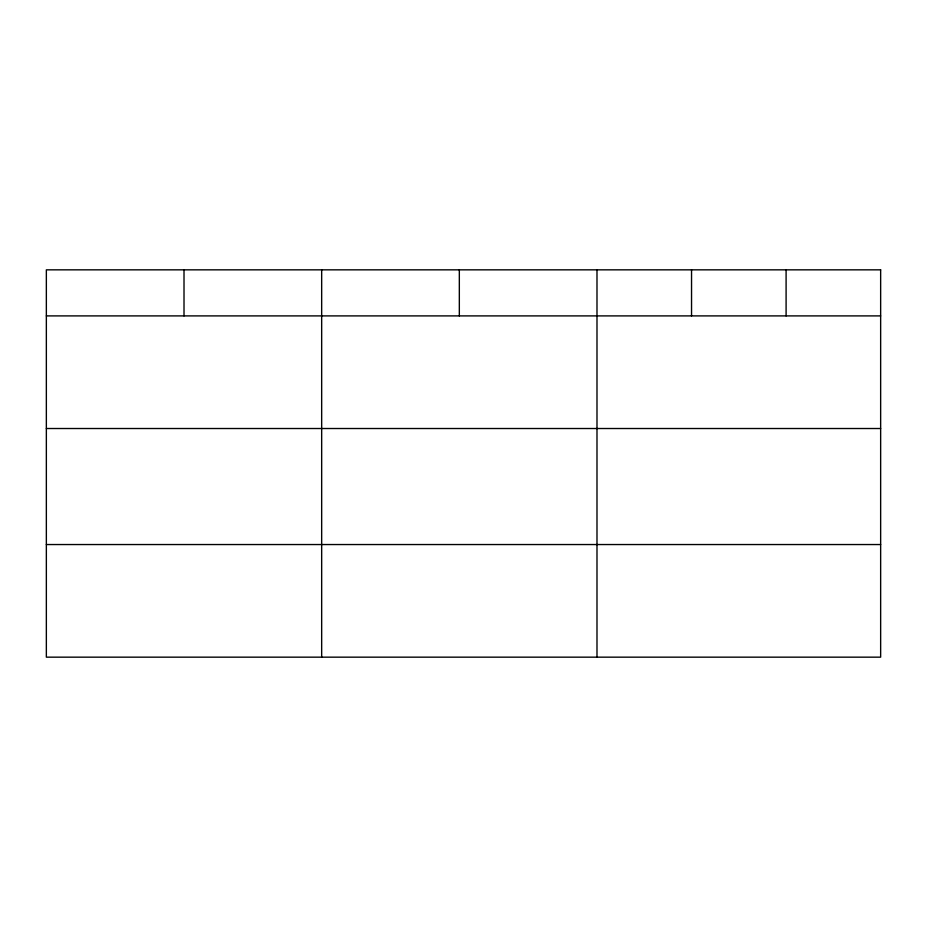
<?xml version="1.0" encoding="UTF-8"?>
<svg xmlns="http://www.w3.org/2000/svg" width="927" height="927" viewBox="0 0 927 927"><rect width="100%" height="100%" fill="white"/><g stroke="black" fill="none" stroke-linecap="round" stroke-linejoin="round"><path stroke-width="1.39" d="M46.35 315.898L880.65 315.898M46.35 428.517L880.65 428.517M46.35 544.543L880.65 544.543M786.096 269.838L786.096 315.898M691.542 269.838L691.542 315.898M596.988 269.838L596.988 657.162M459.328 269.838L459.328 315.898M321.669 269.838L321.669 657.162M184.01 269.838L184.01 315.898M880.65 269.838L46.35 269.838L46.35 657.162L880.65 657.162L880.65 269.838"/></g></svg>
